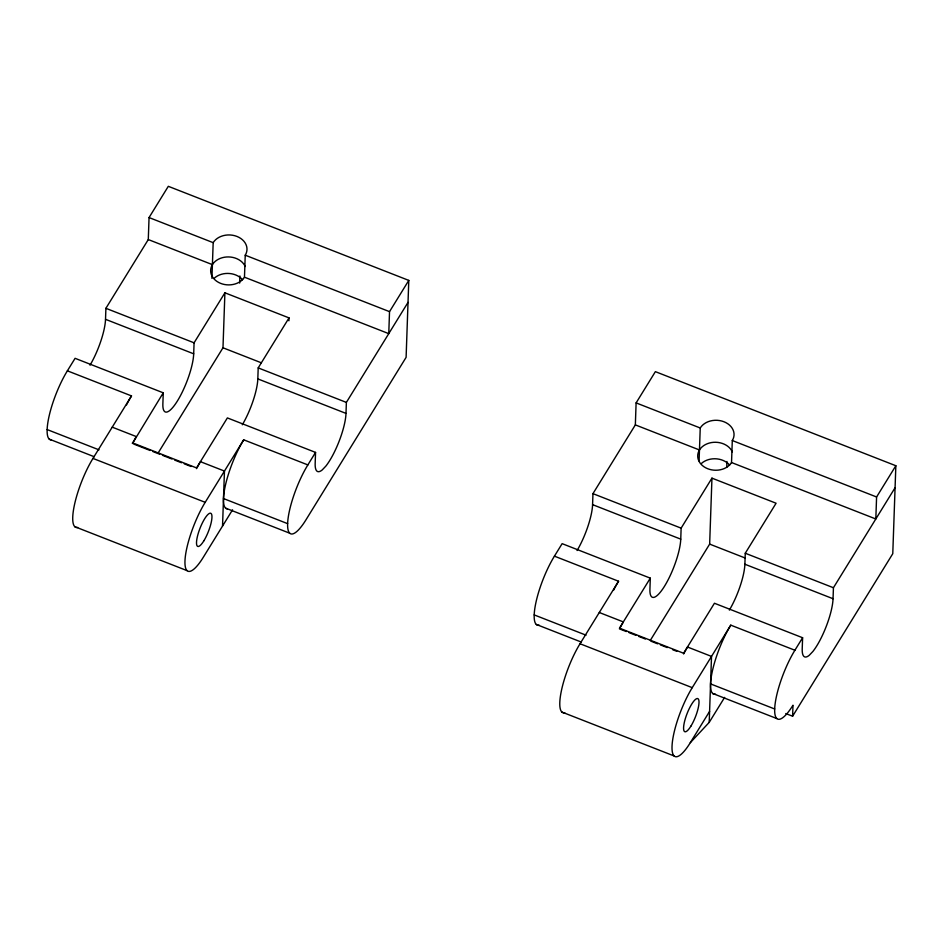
<?xml version="1.0" encoding="UTF-8"?>
<svg xmlns="http://www.w3.org/2000/svg" width="943" height="943" viewBox="0 0 943 943"><rect width="100%" height="100%" fill="white"/><g stroke="black" fill="none" stroke-linecap="round" stroke-linejoin="round"><path stroke-width="1.41" d="M90.009 365.2A35.586 8.982 -68.6 0 0 105.522 319.312L105.899 308.314L148.287 239.557L149.053 217.562L168.314 186.313L408.791 280.401L406.103 357.362L305.933 519.888A44.474 11.233 -68.6 0 1 287.627 523.648L223.503 498.564M51.04 439.921A44.474 11.233 -68.6 0 1 49.354 415.026A44.474 11.233 -68.6 0 1 67.377 370.823L75.086 358.316L163.257 392.818L132.409 443.552L136.287 436.574L112.241 427.167M163.257 392.818L162.868 403.816A35.586 8.982 -68.6 0 0 177.52 400.799A35.586 8.982 -68.6 0 0 193.692 353.814L194.081 342.816L224.906 292.801L289.029 317.897L288.923 320.785M211.927 278.385L213.177 242.657L149.053 217.562M158.247 452.805L222.984 347.79L224.906 292.801M222.536 526.053L224.458 471.076L200.411 461.669L196.533 468.636M239.652 283.089L239.899 275.957M408.791 280.401L389.53 311.65L388.764 333.645L244.473 277.195L245.239 255.199A17.787 13.98 2 0 0 236.917 236.422A17.787 13.98 2 0 0 213.177 242.657M242.316 424.786A35.586 8.982 -68.6 0 0 257.816 378.897L258.205 367.9L289.029 317.897M132.433 442.821L196.557 467.917L227.381 417.914L315.551 452.404L315.174 463.402A35.586 8.982 -68.6 0 0 322.211 469.944L325.854 466.113A35.586 8.982 -68.6 0 0 345.998 413.399L346.376 402.402L408.024 302.385M577.069 550.535A35.586 8.982 -68.6 0 0 592.581 504.646L592.958 493.649L635.346 424.892L636.112 402.897L655.373 371.648L895.85 465.736L892.773 553.694L792.603 716.22L785.778 713.556M539.172 625.185A44.474 11.233 -68.6 0 1 536.037 601.999A44.474 11.233 -68.6 0 1 554.425 556.158L562.134 543.651L650.305 578.153L649.927 589.151A35.586 8.982 -68.6 0 0 664.567 586.133A35.586 8.982 -68.6 0 0 680.752 539.148L681.129 528.151L711.953 478.136L776.089 503.232L745.265 553.235L744.876 564.232A35.586 8.982 -68.6 0 1 729.363 610.121M683.616 653.251L683.592 653.97L687.471 647.004L711.517 656.411L709.207 722.385L690.335 742.648A44.474 11.233 -68.6 0 1 672.029 746.408A44.474 11.233 -68.6 0 1 692.245 687.659L730.778 625.15L794.902 650.246L802.611 637.739L714.44 603.249L683.616 653.251L619.492 628.156L650.305 578.153M699.081 460.974L700.236 427.992L636.112 402.897M650.316 640.38L709.655 544.111L711.953 478.136M726.747 467.292L726.947 461.481M895.85 465.736L876.589 496.985L875.823 518.98L731.532 462.53L732.298 440.534A17.787 13.98 2 0 0 723.976 421.757A17.787 13.98 2 0 0 700.236 427.992M792.603 716.22L792.98 705.223A44.474 11.233 -68.6 0 1 774.686 708.983L710.55 683.899M802.611 637.739L802.222 648.737A35.586 8.982 -68.6 0 0 809.271 655.279L812.913 651.448A35.586 8.982 -68.6 0 0 833.046 598.734L833.435 587.737L895.084 487.72M77.715 527.443A44.474 11.233 -68.6 0 1 74.58 504.269A44.474 11.233 -68.6 0 1 92.968 458.416L131.501 395.907L67.377 370.823M232.556 509.798L203.275 557.313A44.474 11.233 -68.6 0 1 184.969 561.073A44.474 11.233 -68.6 0 1 205.197 502.324L243.718 439.815L307.854 464.911L315.551 452.404M564.763 712.778A44.474 11.233 -68.6 0 1 561.639 689.604A44.474 11.233 -68.6 0 1 580.028 643.751L618.561 581.242L554.425 556.158M690.335 742.648L709.596 711.387M709.207 722.385L724.625 697.384M732.298 440.534L876.589 496.985M245.239 255.199L389.53 311.65M635.346 424.892L699.47 449.976M148.287 239.557L212.411 264.641M222.984 347.79L261.187 362.737M592.958 493.649L681.129 528.151M745.265 553.235L833.435 587.737M709.655 544.111L745.123 557.997M105.899 308.314L194.081 342.816M258.205 367.9L346.376 402.402M592.581 504.646L680.752 539.148M744.876 564.232L833.046 598.734M105.522 319.312L193.692 353.814M257.816 378.897L345.998 413.399M599.288 612.502L623.335 621.909L619.457 628.887L626.282 631.551M629.016 632.623L635.83 635.287M638.564 636.36L645.389 639.024M650.847 641.157L657.66 643.833M660.395 644.894L667.22 647.57M672.677 649.703L676.768 651.307M133.776 444.082L150.149 450.495M152.872 451.556L159.697 454.231M162.42 455.292L171.98 459.029M174.703 460.101L181.528 462.765M184.25 463.838L191.075 466.502M534.209 614.907L586.051 635.181M47.15 429.572L98.991 449.846M536.308 624.455L581.336 642.077M712.66 693.459L776.784 718.542M580.028 643.751L692.245 687.659M49.248 439.12L94.276 456.742M225.601 508.124L289.725 533.208M92.968 458.416L205.197 502.324M561.898 712.059L674.127 755.968M74.851 526.724L187.068 570.633M774.686 708.983A44.474 11.233 -68.6 0 1 794.902 650.246M715.513 694.178A44.474 11.233 -68.6 0 1 712.389 671.003A44.474 11.233 -68.6 0 1 730.778 625.15M613.539 590.271A44.474 11.233 -68.6 0 1 618.561 581.242M731.532 462.53A17.787 13.98 2 0 1 703.902 466.702A17.787 13.98 2 0 1 705.47 444.566A17.787 13.98 2 0 1 732.287 451.85M701.439 463.449A17.787 13.98 2 0 1 729.611 465.052M244.473 277.195A17.787 13.98 2 0 1 216.855 281.368A17.787 13.98 2 0 1 218.411 259.231A17.787 13.98 2 0 1 245.227 266.515M126.48 404.936A44.474 11.233 -68.6 0 1 131.501 395.907M227.393 508.925A44.474 11.233 -68.6 0 1 225.707 484.018A44.474 11.233 -68.6 0 1 243.718 439.815M214.379 278.114A17.787 13.98 2 0 1 242.563 279.717M287.627 523.648A44.474 11.233 -68.6 0 1 307.854 464.911M690.901 726.145A17.787 4.491 -68.6 0 0 698.15 698.834A17.787 4.491 -68.6 0 0 684.807 720.487A17.787 4.491 -68.6 0 0 690.901 726.145M203.853 540.811A17.787 4.491 -68.6 0 0 211.102 513.499A17.787 4.491 -68.6 0 0 197.747 535.153A17.787 4.491 -68.6 0 0 203.853 540.811"/></g></svg>
